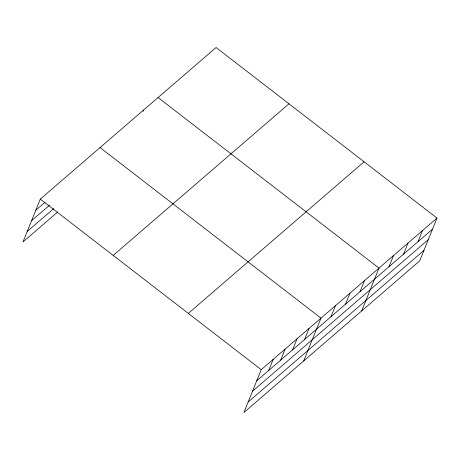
<?xml version="1.0" encoding="UTF-8"?>
<svg xmlns="http://www.w3.org/2000/svg" width="460" height="460" viewBox="0 0 460 460"><rect width="100%" height="100%" fill="white"/><g stroke="black" fill="none" stroke-linecap="round" stroke-linejoin="round"><path stroke-width="0.69" d="M437 218.074L261.222 369.69L243.932 412.488L419.704 260.877L437 218.074L216.068 47.512L40.296 199.123L23 241.925L57.77 211.933M143.037 111.354L143.56 110.049M268.697 370.461L273.177 359.381M280.652 360.151L285.131 349.071M292.606 349.841L297.079 338.761M304.554 339.532L309.034 328.452M303.692 360.939L320.988 318.142L100.056 147.574M331.01 316.716L335.49 305.63M345.512 304.204L349.991 293.123M360.013 291.697L364.492 280.617M361.698 310.908L378.994 268.105L158.062 97.543M389.016 266.685L393.495 255.599M403.518 254.173L407.997 243.093M418.019 241.667L422.498 230.586M35.817 210.203L45.051 202.239M31.585 220.673L49.513 205.206M27.232 231.455L53.849 208.495M113.2 255.409L288.978 103.799M188.318 313.404L364.096 161.788M256.743 380.771L432.521 229.16M252.517 391.236L428.294 239.625M248.158 402.023L423.936 250.412M40.296 199.123L261.222 369.69"/></g></svg>
